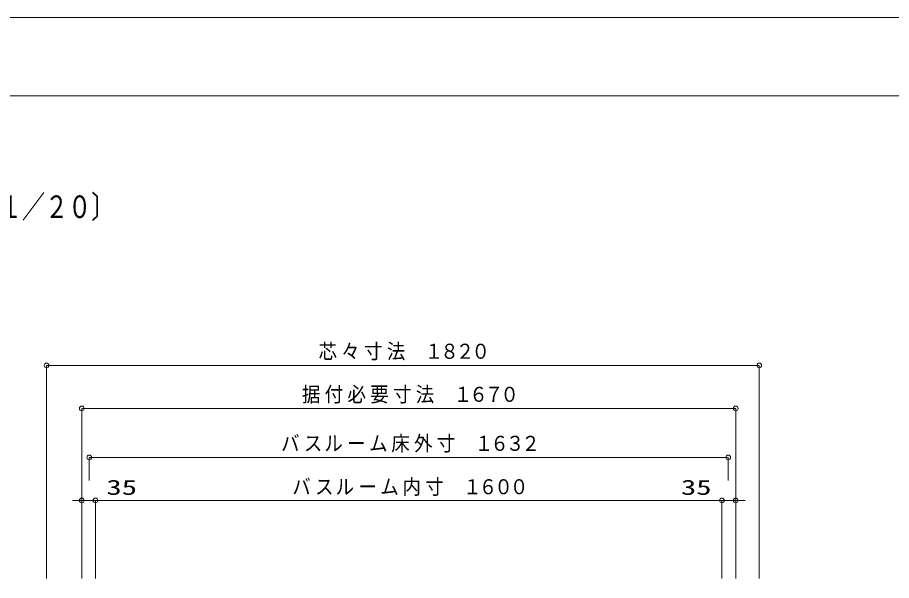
# Model space of a CAD drawing. Units: millimetres on the paper. Extents: x -305 to 305, y -152 to 152.
# Drawn here: x -213.4 to -101.8, y 76.6 to 148.5 of the extents above; entities that cross this region are included whole.
import ezdxf
from ezdxf.enums import TextEntityAlignment as Align

# ---------------------------------------------------------------- set-up
doc = ezdxf.new("R2010")
doc.units = ezdxf.units.MM
for name, color, linetype, lineweight in [('0-0_0', 7, 'Continuous', 9), ('0-1_VIEW0001', 7, 'Continuous', 9), ('0-3_図面枠', 3, 'Continuous', 9), ('0-4_DEFPOINTS', 7, 'Continuous', 9)]:
    doc.layers.add(name, color=color, linetype=linetype, lineweight=lineweight)
doc.styles.add('ＭＳ ゴシック', font='')
doc.styles.get('ＭＳ ゴシック').set_extended_font_data('MS Gothic')

# ---------------------------------------------------------------- blocks, each defined once
blk = doc.blocks.new('_ORIGIN')
at = {"layer": '0-0_0'}
blk.add_line((0, 0), (-1, 0), dxfattribs=at)
blk.add_circle((0, 0), 0.5, dxfattribs=at)

msp = doc.modelspace()

# ---------------------------------------------------------------- linework, layer by layer
at = {"layer": '0-1_VIEW0001'}
for p, q in [((-209.684, 76.863), (-209.684, 104.073)), ((-209.084, 104.073), (-119.284, 104.073)), ((-118.684, 76.863), (-118.684, 104.073)), ((-205.184, 76.863), (-205.184, 98.573)), ((-204.584, 98.573), (-122.284, 98.573)), ((-121.684, 76.863), (-121.684, 98.573)), ((-205.184, 96.033), (-205.184, 86.824)), ((-121.684, 96.033), (-121.684, 86.824)), ((-204.234, 89.363), (-204.234, 92.323)), ((-203.634, 92.323), (-123.234, 92.323)), ((-122.634, 89.363), (-122.634, 92.323)), ((-205.784, 86.824), (-206.384, 86.824)), ((-203.434, 86.824), (-205.184, 86.824)), ((-203.434, 86.824), (-197.996, 86.824)), ((-203.434, 76.863), (-203.434, 86.823)), ((-202.834, 86.824), (-202.234, 86.824)), ((-202.834, 86.823), (-124.034, 86.823)), ((-123.434, 86.824), (-128.872, 86.824)), ((-124.034, 86.824), (-124.634, 86.824)), ((-123.434, 86.824), (-121.684, 86.824)), ((-123.434, 76.863), (-123.434, 86.823)), ((-121.084, 86.824), (-120.484, 86.824))]:
    msp.add_line(p, q, dxfattribs=at)
at = {"layer": '0-3_図面枠'}
msp.add_lwpolyline([(-291.017, -138.498), (108.983, -138.498), (108.983, 138.502), (-291.017, 138.502)], close=True, dxfattribs=at)
at = {"layer": '0-4_DEFPOINTS'}
msp.add_line((118.983, 148.502), (-301.017, 148.502), dxfattribs=at)

# ---------------------------------------------------------------- block references
at = {"layer": '0-1_VIEW0001', "xscale": 0.6, "yscale": 0.6, "rotation": 180}
for p in [(-209.684, 104.073), (-205.184, 98.573), (-204.234, 92.323), (-203.434, 86.824), (-203.434, 86.823), (-121.684, 86.824)]:
    msp.add_blockref('_ORIGIN', p, dxfattribs=at)
at = {"layer": '0-1_VIEW0001', "xscale": 0.6, "yscale": 0.6}
for p in [(-118.684, 104.073), (-121.684, 98.573), (-122.634, 92.323), (-205.184, 86.824), (-123.434, 86.824), (-123.434, 86.823)]:
    msp.add_blockref('_ORIGIN', p, dxfattribs=at)

# ---------------------------------------------------------------- texts
at = {"layer": '0-0_0', "style": 'ＭＳ ゴシック', "width": 0.75}
msp.add_text('■【平面図】１６１６ドア位置移動\u3000ＢＲ〔Ｓ＝１／２０〕', height=2.886, dxfattribs=at).set_placement((-280.735, 122.023), align=Align.BOTTOM_LEFT)
at = {"layer": '0-1_VIEW0001', "style": 'ＭＳ ゴシック'}
for s, width, p in [('芯', 0.9, (-174.952, 104.339)), ('々', 0.9, (-172.044, 104.339)), ('寸', 0.9, (-169.136, 104.339)), ('法', 0.9, (-166.228, 104.339)), ('１', 0.9, (-161.388, 104.339)), ('８', 0.9, (-159.4, 104.339)), ('２', 0.9, (-157.412, 104.339)), ('０', 0.9, (-155.424, 104.339)), ('据', 0.9, (-177.076, 98.839)), ('付', 0.9, (-174.168, 98.839)), ('必', 0.9, (-171.26, 98.839)), ('寸', 0.9, (-165.444, 98.839)), ('法', 0.9, (-162.536, 98.839)), ('要', 0.9, (-168.352, 98.839)), ('１', 0.9, (-157.696, 98.839)), ('６', 0.9, (-155.708, 98.839)), ('７', 0.9, (-153.72, 98.839)), ('０', 0.9, (-151.732, 98.839)), ('バ', 0.9, (-179.734, 92.578)), ('ス', 0.9, (-176.826, 92.578)), ('ル', 0.9, (-174.202, 92.578)), ('ム', 0.9, (-168.5, 92.578)), ('床', 0.9, (-165.66, 92.578)), ('外', 0.9, (-162.752, 92.578)), ('寸', 0.9, (-159.844, 92.578)), ('１', 0.9, (-155.004, 92.578)), ('６', 0.9, (-153.016, 92.578)), ('３', 0.9, (-151.028, 92.578)), ('２', 0.9, (-149.04, 92.578)), ('ー', 0.9, (-171.294, 92.578)), ('35', 1.5, (-202.043, 86.963)), ('バ', 0.9, (-178.303, 87.038)), ('ス', 0.9, (-175.395, 87.038)), ('ル', 0.9, (-172.771, 87.038)), ('ム', 0.9, (-167.069, 87.038)), ('内', 0.9, (-164.229, 87.038)), ('寸', 0.9, (-161.321, 87.038)), ('１', 0.9, (-156.481, 87.038)), ('６', 0.9, (-154.493, 87.038)), ('０', 0.9, (-152.505, 87.038)), ('０', 0.9, (-150.517, 87.038)), ('35', 1.5, (-128.681, 86.963)), ('ー', 0.9, (-169.863, 87.038))]:
    msp.add_text(s, height=1.921, dxfattribs=dict(at, width=width)).set_placement(p, align=Align.BOTTOM_LEFT)

doc.saveas('drawing.dxf')
